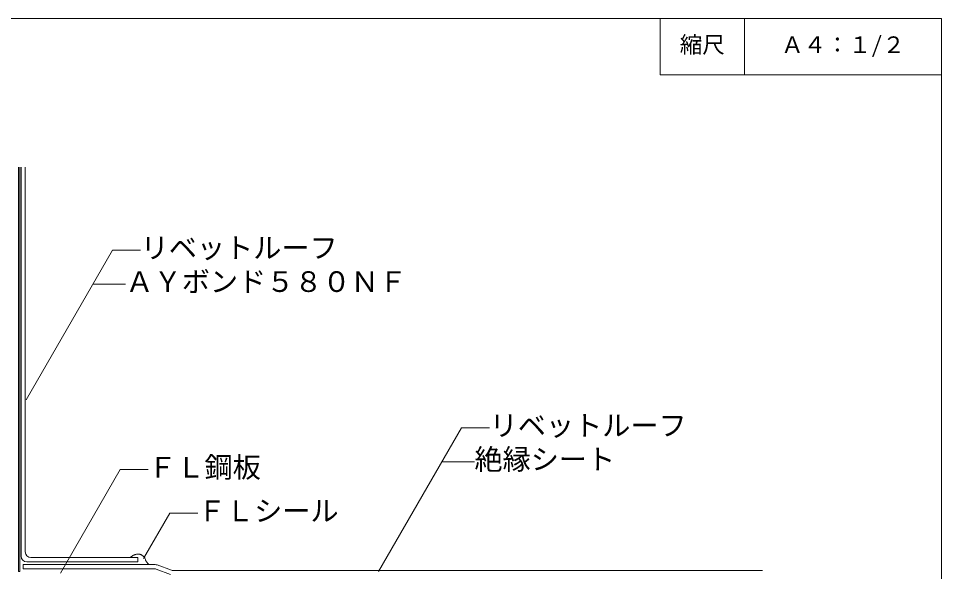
# Model space of a CAD drawing. Units: millimetres on the paper, with parts at other scales. Extents: x -135 to 135, y -94 to 92.
# Drawn here: x -29 to 135, y -6.2 to 92 of the extents above; entities that cross this region are included whole.
import ezdxf
from ezdxf.enums import TextEntityAlignment as Align

# ---------------------------------------------------------------- set-up
doc = ezdxf.new("R2010")
doc.units = ezdxf.units.MM
for name, color, linetype, lineweight in [('1-4_リベットルーフ', 3, 'Continuous', 9), ('1-7_設備', 1, 'Continuous', 9), ('E-1', 7, 'Continuous', 9), ('F-F', 7, 'Continuous', 9)]:
    doc.layers.add(name, color=color, linetype=linetype, lineweight=lineweight)
doc.layers.add('E-0', color=7, linetype='Continuous')
doc.styles.add('ＭＳ ゴシック', font='')
doc.styles.get('ＭＳ ゴシック').set_extended_font_data('MS Gothic')

msp = doc.modelspace()

# ---------------------------------------------------------------- linework, layer by layer
at = {"layer": '1-4_リベットルーフ'}
for p, q in [((-28.505, -3.493), (-28.505, 65.586)), ((-27.755, -2.743), (-27.755, 65.586)), ((-27.505, -4.493), (-7.755, -4.493)), ((-26.755, -3.743), (-7.755, -3.743)), ((-7.755, -4.493), (-7.755, -3.743)), ((-28.155, -4.993), (-28.155, -5.743)), ((-4.699, -4.993), (-28.155, -4.993)), ((-4.832, -5.743), (-28.155, -5.743)), ((-1.942, -6.729), (-4.49, -5.803)), ((-1.81, -5.979), (-4.358, -5.053)), ((-1.468, -6.039), (103.18, -6.039))]:
    msp.add_line(p, q, dxfattribs=at)
for points in [[(-9.138, -3.721), (-9.08, -3.678), (-8.98, -3.606), (-8.879, -3.536), (-8.777, -3.468), (-8.672, -3.405), (-8.565, -3.346), (-8.501, -3.314), (-8.438, -3.286), (-8.328, -3.243), (-8.215, -3.206), (-8.1, -3.177), (-7.983, -3.155), (-7.865, -3.142), (-7.797, -3.138), (-7.738, -3.137), (-7.637, -3.141), (-7.537, -3.152), (-7.437, -3.169), (-7.339, -3.194), (-7.242, -3.225), (-7.187, -3.247), (-7.112, -3.281), (-6.986, -3.35), (-6.868, -3.432), (-6.759, -3.526), (-6.662, -3.63), (-6.579, -3.745), (-6.537, -3.815), (-6.509, -3.872), (-6.466, -3.974), (-6.427, -4.077), (-6.391, -4.181), (-6.352, -4.284), (-6.309, -4.383), (-6.28, -4.438), (-6.251, -4.487), (-6.194, -4.567), (-6.131, -4.644), (-6.063, -4.717)], [(-6.063, -4.717), (-5.991, -4.789), (-5.917, -4.859), (-5.874, -4.899)]]:
    msp.add_lwpolyline(points, dxfattribs=at)
for centre, start, end in [((-26.755, -2.743), 180, 270), ((-27.505, -3.493), 180, 270), ((-4.832, -6.743), 70.03301, 90), ((-4.699, -5.993), 70.03301, 90), ((-1.468, -5.039), 250.03301, 270)]:
    msp.add_arc(centre, 1, start, end, dxfattribs=at)
at = {"layer": '1-7_設備'}
for p, q in [((-28.955, -6.199), (-28.955, 65.586)), ((-28.705, -6.199), (-28.705, 65.586)), ((-28.955, -6.199), (-28.705, -6.199))]:
    msp.add_line(p, q, dxfattribs=at)
at = {"layer": 'E-1'}
for p, q in [((-27.593, 24.295), (-12.273, 50.831)), ((-12.273, 50.831), (-7.273, 50.831)), ((-15.737, 44.831), (-9.964, 44.831)), ((35.002, -6.207), (49.718, 19.281)), ((49.718, 19.281), (54.718, 19.281)), ((46.254, 13.281), (52.028, 13.281)), ((-21.528, -6.507), (-10.92, 11.868)), ((-10.92, 11.868), (-5.92, 11.868)), ((-6.743, -3.912), (-2.108, 4.118)), ((-2.108, 4.118), (2.892, 4.118))]:
    msp.add_line(p, q, dxfattribs=at)
at = {"layer": 'F-F'}
msp.add_line((100, 92), (100, 82), dxfattribs=at)
for points in [[(-135, 92), (135, 92), (135, -88), (-135, -88)], [(85, 92), (85, 82), (135, 82)]]:
    msp.add_lwpolyline(points, dxfattribs=at)

# ---------------------------------------------------------------- texts
at = {"layer": 'E-0', "style": 'ＭＳ ゴシック'}
for s, p in [('縮尺', (88.5, 85)), ('Ａ４：１/２', (106.5, 85))]:
    msp.add_text(s, height=2.933, dxfattribs=at).set_placement(p, align=Align.BOTTOM_LEFT)
at = {"layer": 'E-1', "style": 'ＭＳ ゴシック'}
for s, p in [('リベットルーフ', (-7.273, 48.331)), ('ＡＹボンド５８０ＮＦ', (-9.964, 42.331)), ('リベットルーフ', (54.718, 16.781)), ('絶縁シート', (52.028, 10.781)), ('ＦＬ鋼板', (-5.92, 9.368)), ('ＦＬシール', (2.892, 1.618))]:
    msp.add_text(s, height=3.666, dxfattribs=at).set_placement(p, align=Align.BOTTOM_LEFT)

doc.saveas('drawing.dxf')
